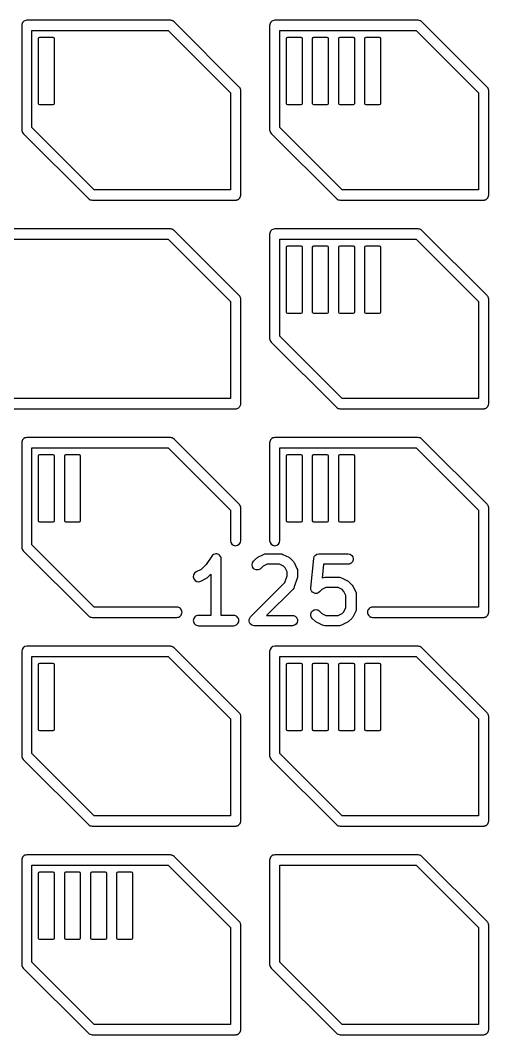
# Model space of a CAD drawing. Header units: millimetres. Extents: x 3 to 62, y 3 to 113.
# Drawn here: x 39.14 to 61.93, y 63.76 to 113.16 of the extents above; entities that cross this region are included whole.
import ezdxf

# ---------------------------------------------------------------- set-up
doc = ezdxf.new("R2010")
doc.units = ezdxf.units.MM
doc.layers.add('Layer_1', color=7, linetype='CONTINUOUS')

msp = doc.modelspace()

# ---------------------------------------------------------------- linework, layer by layer
at = {"layer": 'Layer_1', "color": 7}
for points in [[(46.441464, 113.157673), (39.456368, 113.157673), (39.456368, 113.157673)], [(58.506344, 113.157673), (51.521249, 113.157673), (51.521249, 113.157673)], [(58.605046, 113.136485), (58.598328, 113.139068)], [(39.206255, 112.90756), (39.206255, 107.827772)], [(49.793193, 109.909297), (46.618197, 113.084293)], [(51.271136, 112.90756), (51.271136, 107.827772)], [(61.858073, 109.909297), (58.683077, 113.084293)], [(40.028912, 109.096717), (40.028912, 112.271713)], [(40.091408, 112.33421), (40.726407, 112.33421)], [(40.788904, 112.271713), (40.788904, 109.096717)], [(52.093896, 109.096717), (52.093896, 112.271713)], [(52.156393, 112.33421), (52.791392, 112.33421)], [(52.853889, 112.271713), (52.853889, 109.096717)], [(53.363895, 109.096717), (53.363895, 112.271713)], [(53.426391, 112.33421), (54.061391, 112.33421)], [(54.123887, 112.271713), (54.123887, 109.096717)], [(54.633893, 109.096717), (54.633893, 112.271713)], [(54.69639, 112.33421), (55.331389, 112.33421)], [(55.393886, 112.271713), (55.393886, 109.096717)], [(55.903892, 109.096717), (55.903892, 112.271713)], [(55.966388, 112.33421), (56.601387, 112.33421)], [(56.663884, 112.271713), (56.663884, 109.096717)], [(49.866573, 104.652776), (49.866573, 109.732564)], [(61.931454, 104.652776), (61.931454, 109.732564)], [(40.726407, 109.03422), (40.091408, 109.03422)], [(52.791392, 109.03422), (52.156393, 109.03422)], [(54.061391, 109.03422), (53.426391, 109.03422)], [(55.331389, 109.03422), (54.69639, 109.03422)], [(56.601387, 109.03422), (55.966388, 109.03422)], [(39.279635, 107.651039), (42.454631, 104.476043)], [(51.344516, 107.651039), (54.519512, 104.476043)], [(42.631364, 104.402663), (49.61646, 104.402663)], [(49.655733, 104.405764), (49.6609, 104.406798)], [(49.693457, 104.415065), (49.697074, 104.416615)], [(49.818514, 104.505499), (49.821097, 104.51015)], [(54.696245, 104.402663), (61.68134, 104.402663)], [(61.720614, 104.405764), (61.725783, 104.407313)], [(61.828101, 104.450204), (61.830169, 104.451756)], [(61.883395, 104.505499), (61.885978, 104.51015)], [(46.441464, 102.997582), (15.326607, 102.997582), (15.326607, 102.997582)], [(49.793193, 99.749206), (46.618197, 102.924202)], [(51.271136, 102.747469), (51.271136, 97.667681)], [(58.506344, 102.997582), (51.521249, 102.997582), (51.521249, 102.997582)], [(61.858073, 99.749206), (58.683077, 102.924202)], [(52.093896, 98.93673), (52.093896, 102.111726)], [(52.156393, 102.174222), (52.791392, 102.174222)], [(52.853889, 102.111726), (52.853889, 98.93673)], [(53.363895, 98.93673), (53.363895, 102.111726)], [(53.426391, 102.174222), (54.061391, 102.174222)], [(54.123887, 102.111726), (54.123887, 98.93673)], [(54.633893, 98.93673), (54.633893, 102.111726)], [(54.69639, 102.174222), (55.331389, 102.174222)], [(55.393886, 102.111726), (55.393886, 98.93673)], [(55.903892, 98.93673), (55.903892, 102.111726)], [(55.966388, 102.174222), (56.601387, 102.174222)], [(56.663884, 102.111726), (56.663884, 98.93673)], [(49.866573, 94.492685), (49.866573, 99.572473)], [(61.931454, 94.492685), (61.931454, 99.572473)], [(52.791392, 98.874233), (52.156393, 98.874233)], [(54.061391, 98.874233), (53.426391, 98.874233)], [(55.331389, 98.874233), (54.69639, 98.874233)], [(56.601387, 98.874233), (55.966388, 98.874233)], [(51.344516, 97.490948), (54.519512, 94.315952)], [(49.818514, 94.345408), (49.81903, 94.346957)], [(61.883395, 94.345408), (61.885978, 94.350059)], [(18.501603, 94.242571), (49.61646, 94.242571)], [(49.690356, 94.254458), (49.696556, 94.256523)], [(54.696245, 94.242571), (61.68134, 94.242571)], [(61.828101, 94.290115), (61.830169, 94.291664)], [(39.206255, 92.587377), (39.206255, 87.507592)], [(46.441464, 92.837491), (39.456368, 92.837491), (39.456368, 92.837491)], [(49.793193, 89.589632), (46.618197, 92.764628)], [(51.271136, 92.587377), (51.271136, 87.824883)], [(58.506344, 92.837491), (51.521249, 92.837491), (51.521249, 92.837491)], [(58.601945, 92.818372), (58.600911, 92.818372)], [(61.858073, 89.589632), (58.683077, 92.764628)], [(46.758755, 84.582709), (42.734717, 84.582709), (39.706482, 87.610944), (39.706482, 92.337782), (46.337593, 92.337782), (49.366346, 89.309029), (49.366346, 87.824883)], [(40.028912, 88.776743), (40.028912, 91.951739)], [(40.091408, 92.014235), (40.726407, 92.014235)], [(40.788904, 91.951739), (40.788904, 88.776743)], [(41.29891, 88.776743), (41.29891, 91.951739)], [(41.361407, 92.014235), (41.996406, 92.014235)], [(42.058903, 91.951739), (42.058903, 88.776743)], [(51.771363, 87.824883), (51.771363, 92.337782), (58.402474, 92.337782), (61.431227, 89.309029), (61.431227, 84.582709), (56.283743, 84.582709)], [(52.093896, 88.776743), (52.093896, 91.951739)], [(52.156393, 92.014235), (52.791392, 92.014235)], [(52.853889, 91.951739), (52.853889, 88.776743)], [(53.363895, 88.776743), (53.363895, 91.951739)], [(53.426391, 92.014235), (54.061391, 92.014235)], [(54.123887, 91.951739), (54.123887, 88.776743)], [(54.633893, 88.776743), (54.633893, 91.951739)], [(54.69639, 92.014235), (55.331389, 92.014235)], [(55.393886, 91.951739), (55.393886, 88.776743)], [(49.821097, 89.556041), (49.818514, 89.559142)], [(49.851069, 89.498165), (49.850035, 89.500232)], [(49.866573, 87.824883), (49.866573, 89.412381)], [(61.931454, 84.332593), (61.931454, 89.412381)], [(40.726407, 88.714246), (40.091408, 88.714246)], [(41.996406, 88.714246), (41.361407, 88.714246)], [(52.791392, 88.714246), (52.156393, 88.714246)], [(54.061391, 88.714246), (53.426391, 88.714246)], [(55.331389, 88.714246), (54.69639, 88.714246)], [(39.279635, 87.330856), (42.454631, 84.15586)], [(48.456324, 87.066791), (48.184506, 86.658547), (47.944728, 86.419287), (47.695133, 86.29423)], [(50.487366, 86.819014), (50.630371, 86.962018)], [(50.695422, 87.008889), (50.981172, 87.151637)], [(51.092899, 87.177989), (51.807144, 87.177989)], [(51.918868, 87.151637), (52.204617, 87.008889)], [(52.269824, 86.961861), (52.412575, 86.818862)], [(53.272628, 85.524355), (53.415373, 86.952846)], [(53.664135, 87.177989), (55.092883, 87.177989)], [(49.521375, 84.178083), (48.914176, 84.178083), (48.914176, 86.927782)], [(50.344621, 84.104776), (52.017166, 85.777323), (52.128641, 86.111358), (52.128641, 86.297428), (52.030158, 86.494222), (51.944735, 86.5798), (51.748172, 86.677991), (51.151865, 86.677991), (50.955203, 86.579744), (50.840924, 86.465464)], [(52.459209, 86.754122), (52.602208, 86.468373)], [(55.092883, 86.677991), (53.890398, 86.677991), (53.822766, 86.001186), (53.838001, 86.008811)], [(48.269774, 86.03688), (48.413949, 86.181574), (48.413949, 84.178083), (47.807268, 84.178083)], [(47.918891, 85.847229), (48.204661, 85.990373)], [(52.615785, 85.991602), (52.472783, 85.5631)], [(52.628645, 86.356493), (52.628645, 86.070744)], [(53.949885, 86.035242), (54.664134, 86.035242)], [(54.776014, 86.008811), (55.061763, 85.865812)], [(52.412417, 85.46547), (51.124946, 84.177999), (52.378643, 84.177999)], [(53.698321, 84.390366), (53.812293, 84.27619), (54.008853, 84.177999), (54.605163, 84.177999), (54.801825, 84.276246), (54.887385, 84.361806), (54.985632, 84.558468), (54.985632, 85.154778), (54.887441, 85.351338), (54.801863, 85.43676), (54.605069, 85.535246), (54.00895, 85.535246), (53.812258, 85.436811), (53.698161, 85.32272)], [(55.126503, 85.81918), (55.269502, 85.676429)], [(55.31653, 85.611218), (55.459278, 85.325468)], [(55.48563, 85.213746), (55.48563, 84.499497)], [(42.631364, 84.08248), (46.758755, 84.08248)], [(53.487202, 83.894129), (53.344451, 84.037128)], [(55.26966, 84.036976), (55.126655, 83.893971)], [(55.459278, 84.387777), (55.31653, 84.102028)], [(56.283743, 84.08248), (61.68134, 84.08248)], [(61.745935, 84.091266), (61.75162, 84.092815)], [(61.921119, 84.262314), (61.922668, 84.267999)], [(61.928871, 84.296937), (61.928871, 84.297971)], [(47.807268, 83.677856), (48.664063, 83.677856), (49.521375, 83.677856)], [(52.378643, 83.678001), (50.5214, 83.678001)], [(53.838163, 83.704353), (53.552413, 83.847101)], [(54.664134, 83.678001), (53.949885, 83.678001)], [(55.061603, 83.847101), (54.775854, 83.704353)], [(46.441464, 82.677399), (39.456368, 82.677399), (39.456368, 82.677399)], [(49.793193, 79.429541), (46.618197, 82.604537)], [(58.506344, 82.677399), (51.521249, 82.677399), (51.521249, 82.677399)], [(61.858073, 79.429541), (58.683077, 82.604537)], [(39.206255, 82.427804), (39.206255, 77.347501)], [(51.271136, 82.427804), (51.271136, 77.347501)], [(40.028912, 78.616755), (40.028912, 81.791751)], [(40.091408, 81.854248), (40.726407, 81.854248)], [(40.788904, 81.791751), (40.788904, 78.616755)], [(52.093896, 78.616755), (52.093896, 81.791751)], [(52.156393, 81.854248), (52.791392, 81.854248)], [(52.853889, 81.791751), (52.853889, 78.616755)], [(53.363895, 78.616755), (53.363895, 81.791751)], [(53.426391, 81.854248), (54.061391, 81.854248)], [(54.123887, 81.791751), (54.123887, 78.616755)], [(54.633893, 78.616755), (54.633893, 81.791751)], [(54.69639, 81.854248), (55.331389, 81.854248)], [(55.393886, 81.791751), (55.393886, 78.616755)], [(55.903892, 78.616755), (55.903892, 81.791751)], [(55.966388, 81.854248), (56.601387, 81.854248)], [(56.663884, 81.791751), (56.663884, 78.616755)], [(49.866573, 74.172505), (49.866573, 79.252808)], [(61.931454, 74.172505), (61.931454, 79.252808)], [(40.726407, 78.554259), (40.091408, 78.554259)], [(52.791392, 78.554259), (52.156393, 78.554259)], [(54.061391, 78.554259), (53.426391, 78.554259)], [(55.331389, 78.554259), (54.69639, 78.554259)], [(56.601387, 78.554259), (55.966388, 78.554259)], [(39.279635, 77.170768), (42.454631, 73.995772)], [(51.344516, 77.170768), (54.519512, 73.995772)], [(49.863472, 74.133747), (49.863472, 74.135814)], [(61.928353, 74.133747), (61.928353, 74.135814)], [(42.631364, 73.922391), (49.61646, 73.922391)], [(49.763221, 73.97045), (49.764252, 73.970966)], [(49.818514, 74.025744), (49.820063, 74.028327)], [(49.839184, 74.059332), (49.841252, 74.063983)], [(54.696245, 73.922391), (61.68134, 73.922391)], [(61.883395, 74.025744), (61.884944, 74.028327)], [(61.904065, 74.059332), (61.906133, 74.063983)], [(39.206255, 72.267713), (39.206255, 67.187409)], [(46.441464, 72.517826), (39.456368, 72.517826), (39.456368, 72.517826)], [(49.793193, 69.26945), (46.618197, 72.444446)], [(51.271136, 72.267713), (51.271136, 67.187409)], [(58.506344, 72.517826), (51.521249, 72.517826), (51.521249, 72.517826)], [(61.858073, 69.26945), (58.683077, 72.444446)], [(40.028912, 68.456768), (40.028912, 71.631764)], [(40.091408, 71.694261), (40.726407, 71.694261)], [(40.788904, 71.631764), (40.788904, 68.456768)], [(41.29891, 68.456768), (41.29891, 71.631764)], [(41.361407, 71.694261), (41.996406, 71.694261)], [(42.058903, 71.631764), (42.058903, 68.456768)], [(42.568908, 68.456768), (42.568908, 71.631764)], [(42.631405, 71.694261), (43.266404, 71.694261)], [(43.328901, 71.631764), (43.328901, 68.456768)], [(43.838907, 68.456768), (43.838907, 71.631764)], [(43.901403, 71.694261), (44.536403, 71.694261)], [(44.598899, 71.631764), (44.598899, 68.456768)], [(49.866573, 64.012413), (49.866573, 69.092717)], [(61.931454, 64.012413), (61.931454, 69.092717)], [(40.726407, 68.394272), (40.091408, 68.394272)], [(41.996406, 68.394272), (41.361407, 68.394272)], [(43.266404, 68.394272), (42.631405, 68.394272)], [(44.536403, 68.394272), (43.901403, 68.394272)], [(39.279635, 67.010676), (42.454631, 63.83568)], [(51.344516, 67.010676), (54.519512, 63.83568)], [(42.631364, 63.762815), (49.61646, 63.762815)], [(49.818514, 63.865652), (49.821097, 63.870303)], [(49.863472, 63.973655), (49.863472, 63.975723)], [(54.696245, 63.762815), (61.68134, 63.762815)], [(61.828101, 63.810359), (61.829651, 63.811908)], [(61.883395, 63.865652), (61.885978, 63.870303)], [(61.928353, 63.973655), (61.928353, 63.975723)]]:
    msp.add_lwpolyline(points, dxfattribs=at)
for points in [[(39.706482, 112.657446), (46.338111, 112.657446), (49.366346, 109.629211), (49.366346, 104.902374), (42.735235, 104.902374), (39.706482, 107.931125), (39.706482, 112.657446)], [(51.771363, 112.657446), (58.402992, 112.657446), (61.431227, 109.629211), (61.431227, 104.902374), (54.800116, 104.902374), (51.771363, 107.931125), (51.771363, 112.657446)], [(15.576202, 102.497355), (46.338111, 102.497355), (49.366346, 99.46912), (49.366346, 94.742798), (18.604956, 94.742798), (15.576202, 97.771551), (15.576202, 102.497355)], [(51.771363, 102.497355), (58.402992, 102.497355), (61.431227, 99.46912), (61.431227, 94.742798), (54.799598, 94.742798), (51.771363, 97.771033), (51.771363, 102.497355)], [(48.657862, 87.177895)], [(39.706482, 82.177691), (46.338111, 82.177691), (49.366346, 79.149456), (49.366346, 74.422618), (42.734717, 74.422618), (39.706482, 77.450853), (39.706482, 82.177691)], [(51.771363, 82.177691), (58.402992, 82.177691), (61.431227, 79.149456), (61.431227, 74.422618), (54.799598, 74.422618), (51.771363, 77.450853), (51.771363, 82.177691)], [(39.706482, 72.017599), (46.338111, 72.017599), (49.366346, 68.989364), (49.366346, 64.262527), (42.735235, 64.262527), (39.706482, 67.29128), (39.706482, 72.017599)], [(51.771363, 72.017599), (58.402992, 72.017599), (61.431227, 68.989364), (61.431227, 64.262527), (54.800116, 64.262527), (51.771363, 67.29128), (51.771363, 72.017599)]]:
    msp.add_lwpolyline(points, close=True, dxfattribs=at)
for points in [[(39.456368, 113.157673), (39.390025, 113.157704), (39.32639, 113.131362), (39.279478, 113.08445)], [(46.532929, 113.139586), (46.503845, 113.151297), (46.472817, 113.157433), (46.441464, 113.157673)], [(46.540681, 113.136485), (46.538115, 113.137562), (46.53553, 113.138596), (46.532929, 113.139586)], [(46.618197, 113.084293), (46.595868, 113.106408), (46.56957, 113.124114), (46.540681, 113.136485)], [(51.521249, 113.157673), (51.454906, 113.157704), (51.391271, 113.131362), (51.344359, 113.08445)], [(58.598328, 113.139068), (58.569116, 113.151021), (58.537905, 113.157334), (58.506344, 113.157673)], [(58.683077, 113.084293), (58.660596, 113.106461), (58.634119, 113.124171), (58.605046, 113.136485)], [(39.279478, 113.08445), (39.232566, 113.037538), (39.206225, 112.973903), (39.206255, 112.90756)], [(51.344359, 113.08445), (51.297447, 113.037538), (51.271105, 112.973903), (51.271136, 112.90756)], [(40.028912, 112.271713), (40.028912, 112.306226), (40.056895, 112.334205), (40.091408, 112.33421)], [(40.726407, 112.33421), (40.760921, 112.33421), (40.788899, 112.306226), (40.788904, 112.271713)], [(52.093896, 112.271713), (52.093896, 112.306226), (52.12188, 112.334205), (52.156393, 112.33421)], [(52.791392, 112.33421), (52.825906, 112.33421), (52.853884, 112.306226), (52.853889, 112.271713)], [(53.363895, 112.271713), (53.363895, 112.306226), (53.391878, 112.334205), (53.426391, 112.33421)], [(54.061391, 112.33421), (54.095904, 112.33421), (54.123882, 112.306226), (54.123887, 112.271713)], [(54.633893, 112.271713), (54.633893, 112.306226), (54.661876, 112.334205), (54.69639, 112.33421)], [(55.331389, 112.33421), (55.365903, 112.33421), (55.393881, 112.306226), (55.393886, 112.271713)], [(55.903892, 112.271713), (55.903892, 112.306226), (55.931875, 112.334205), (55.966388, 112.33421)], [(56.601387, 112.33421), (56.635901, 112.33421), (56.663879, 112.306226), (56.663884, 112.271713)], [(49.832982, 109.857621), (49.822032, 109.87651), (49.808655, 109.893883), (49.793193, 109.909297)], [(49.847452, 109.828164), (49.843279, 109.838289), (49.838445, 109.848129), (49.832982, 109.857621)], [(49.864506, 109.765119), (49.861603, 109.786789), (49.855869, 109.807985), (49.847452, 109.828164)], [(49.866573, 109.732564), (49.866594, 109.743449), (49.865903, 109.754324), (49.864506, 109.765119)], [(61.897865, 109.857621), (61.886915, 109.87651), (61.873537, 109.893883), (61.858073, 109.909297)], [(61.912333, 109.828164), (61.908161, 109.838289), (61.903328, 109.848129), (61.897865, 109.857621)], [(61.929386, 109.765119), (61.926483, 109.786789), (61.92075, 109.807985), (61.912333, 109.828164)], [(61.931454, 109.732564), (61.931474, 109.743449), (61.930784, 109.754324), (61.929386, 109.765119)], [(40.091408, 109.03422), (40.056895, 109.03422), (40.028917, 109.062204), (40.028912, 109.096717)], [(40.788904, 109.096717), (40.788904, 109.062204), (40.760921, 109.034225), (40.726407, 109.03422)], [(52.156393, 109.03422), (52.12188, 109.03422), (52.093902, 109.062204), (52.093896, 109.096717)], [(52.853889, 109.096717), (52.853889, 109.062204), (52.825906, 109.034225), (52.791392, 109.03422)], [(53.426391, 109.03422), (53.391878, 109.03422), (53.3639, 109.062204), (53.363895, 109.096717)], [(54.123887, 109.096717), (54.123887, 109.062204), (54.095904, 109.034225), (54.061391, 109.03422)], [(54.69639, 109.03422), (54.661876, 109.03422), (54.633898, 109.062204), (54.633893, 109.096717)], [(55.393886, 109.096717), (55.393886, 109.062204), (55.365903, 109.034225), (55.331389, 109.03422)], [(55.966388, 109.03422), (55.931875, 109.03422), (55.903897, 109.062204), (55.903892, 109.096717)], [(56.663884, 109.096717), (56.663884, 109.062204), (56.635901, 109.034225), (56.601387, 109.03422)], [(39.206255, 107.827772), (39.206308, 107.76146), (39.232704, 107.697887), (39.279635, 107.651039)], [(51.271136, 107.827772), (51.271189, 107.76146), (51.297585, 107.697887), (51.344516, 107.651039)], [(42.454631, 104.476043), (42.501479, 104.429112), (42.565053, 104.402716), (42.631364, 104.402663)], [(49.61646, 104.402663), (49.629612, 104.402662), (49.642744, 104.403699), (49.655733, 104.405764)], [(49.6609, 104.406798), (49.671925, 104.408821), (49.682802, 104.411583), (49.693457, 104.415065)], [(49.697074, 104.416615), (49.705872, 104.419577), (49.714497, 104.423028), (49.722911, 104.42695)], [(49.722911, 104.42695), (49.727102, 104.428902), (49.731238, 104.430971), (49.735314, 104.433153)], [(49.735314, 104.433153), (49.741318, 104.436526), (49.74718, 104.440146), (49.752886, 104.444004)], [(49.752886, 104.444004), (49.758179, 104.447255), (49.76335, 104.450702), (49.768387, 104.454339)], [(49.768387, 104.454339), (49.787465, 104.468898), (49.804347, 104.486128), (49.818514, 104.505499)], [(49.821097, 104.51015), (49.826534, 104.517786), (49.831537, 104.525722), (49.836083, 104.533919)], [(49.836083, 104.533919), (49.838282, 104.538336), (49.84035, 104.542817), (49.842283, 104.547356)], [(49.842283, 104.547356), (49.845506, 104.553942), (49.848437, 104.560667), (49.851069, 104.567511)], [(49.851069, 104.567511), (49.852756, 104.572115), (49.854307, 104.576768), (49.85572, 104.581463)], [(49.85572, 104.581463), (49.85778, 104.588787), (49.859505, 104.596202), (49.860889, 104.603683)], [(49.860889, 104.603683), (49.861854, 104.607795), (49.862716, 104.61193), (49.863472, 104.616086)], [(49.863472, 104.616086), (49.865406, 104.628223), (49.866443, 104.640486), (49.866573, 104.652776)], [(54.519512, 104.476043), (54.56636, 104.429112), (54.629934, 104.402716), (54.696245, 104.402663)], [(61.68134, 104.402663), (61.694493, 104.402662), (61.707625, 104.403699), (61.720614, 104.405764)], [(61.725783, 104.407313), (61.735727, 104.408957), (61.745563, 104.4112), (61.755237, 104.414032)], [(61.755237, 104.414032), (61.758535, 104.415169), (61.761809, 104.416375), (61.765056, 104.417649)], [(61.765056, 104.417649), (61.772433, 104.420405), (61.779676, 104.423509), (61.78676, 104.42695)], [(61.78676, 104.42695), (61.791299, 104.428885), (61.795779, 104.430953), (61.800195, 104.433153)], [(61.800195, 104.433153), (61.809859, 104.438221), (61.819181, 104.443917), (61.828101, 104.450204)], [(61.830169, 104.451756), (61.850534, 104.466867), (61.868481, 104.484989), (61.883395, 104.505499)], [(61.885978, 104.51015), (61.891415, 104.517786), (61.896418, 104.525722), (61.900964, 104.533919)], [(61.900964, 104.533919), (61.903164, 104.538336), (61.905232, 104.542817), (61.907166, 104.547356)], [(61.907166, 104.547356), (61.910388, 104.553942), (61.913319, 104.560667), (61.91595, 104.567511)], [(61.91595, 104.567511), (61.917637, 104.572115), (61.919187, 104.576768), (61.920601, 104.581463)], [(61.920601, 104.581463), (61.922834, 104.588779), (61.924731, 104.596193), (61.926285, 104.603683)], [(61.926285, 104.603683), (61.927078, 104.607799), (61.927767, 104.611935), (61.928353, 104.616086)], [(61.928353, 104.616086), (61.930287, 104.628223), (61.931323, 104.640486), (61.931454, 104.652776)], [(46.528278, 102.980013), (46.500617, 102.99099), (46.471217, 102.99694), (46.441464, 102.997582)], [(46.553084, 102.96761), (46.545051, 102.9722), (46.53677, 102.976341), (46.528278, 102.980013)], [(46.605794, 102.932469), (46.589785, 102.946371), (46.572073, 102.958179), (46.553084, 102.96761)], [(46.618197, 102.924202), (46.614146, 102.92708), (46.610009, 102.929837), (46.605794, 102.932469)], [(51.344359, 102.924359), (51.297447, 102.877447), (51.271105, 102.813812), (51.271136, 102.747469)], [(51.521249, 102.997582), (51.454906, 102.997612), (51.391271, 102.971271), (51.344359, 102.924359)], [(58.598328, 102.978979), (58.569116, 102.990931), (58.537905, 102.997243), (58.506344, 102.997582)], [(58.605046, 102.976393), (58.602819, 102.977288), (58.60058, 102.978149), (58.598328, 102.978979)], [(58.683077, 102.924202), (58.660596, 102.94637), (58.634119, 102.96408), (58.605046, 102.976393)], [(52.093896, 102.111726), (52.093896, 102.146239), (52.12188, 102.174217), (52.156393, 102.174222)], [(52.791392, 102.174222), (52.825906, 102.174222), (52.853884, 102.146239), (52.853889, 102.111726)], [(53.363895, 102.111726), (53.363895, 102.146239), (53.391878, 102.174217), (53.426391, 102.174222)], [(54.061391, 102.174222), (54.095904, 102.174222), (54.123882, 102.146239), (54.123887, 102.111726)], [(54.633893, 102.111726), (54.633893, 102.146239), (54.661876, 102.174217), (54.69639, 102.174222)], [(55.331389, 102.174222), (55.365903, 102.174222), (55.393881, 102.146239), (55.393886, 102.111726)], [(55.903892, 102.111726), (55.903892, 102.146239), (55.931875, 102.174217), (55.966388, 102.174222)], [(56.601387, 102.174222), (56.635901, 102.174222), (56.663879, 102.146239), (56.663884, 102.111726)], [(49.832982, 99.697529), (49.822032, 99.716418), (49.808655, 99.733791), (49.793193, 99.749206)], [(49.847452, 99.668073), (49.843279, 99.678198), (49.838445, 99.688038), (49.832982, 99.697529)], [(49.864506, 99.605028), (49.861603, 99.626698), (49.855869, 99.647894), (49.847452, 99.668073)], [(49.866573, 99.572473), (49.866594, 99.583358), (49.865903, 99.594233), (49.864506, 99.605028)], [(61.897865, 99.697529), (61.886915, 99.716418), (61.873537, 99.733792), (61.858073, 99.749206)], [(61.912333, 99.668073), (61.908161, 99.678198), (61.903328, 99.688038), (61.897865, 99.697529)], [(61.929386, 99.605028), (61.926483, 99.626698), (61.92075, 99.647894), (61.912333, 99.668073)], [(61.931454, 99.572473), (61.931474, 99.583358), (61.930784, 99.594233), (61.929386, 99.605028)], [(52.156393, 98.874233), (52.12188, 98.874233), (52.093902, 98.902216), (52.093896, 98.93673)], [(52.853889, 98.93673), (52.853889, 98.902216), (52.825906, 98.874238), (52.791392, 98.874233)], [(53.426391, 98.874233), (53.391878, 98.874233), (53.3639, 98.902216), (53.363895, 98.93673)], [(54.123887, 98.93673), (54.123887, 98.902216), (54.095904, 98.874238), (54.061391, 98.874233)], [(54.69639, 98.874233), (54.661876, 98.874233), (54.633898, 98.902216), (54.633893, 98.93673)], [(55.393886, 98.93673), (55.393886, 98.902216), (55.365903, 98.874238), (55.331389, 98.874233)], [(55.966388, 98.874233), (55.931875, 98.874233), (55.903897, 98.902216), (55.903892, 98.93673)], [(56.663884, 98.93673), (56.663884, 98.902216), (56.635901, 98.874238), (56.601387, 98.874233)], [(51.271136, 97.667681), (51.271189, 97.601369), (51.297585, 97.537795), (51.344516, 97.490948)], [(49.765286, 94.29218), (49.785613, 94.307134), (49.803559, 94.325081), (49.818514, 94.345408)], [(49.81903, 94.346957), (49.833093, 94.366607), (49.844233, 94.388191), (49.852103, 94.411037)], [(49.852103, 94.411037), (49.853012, 94.413777), (49.853873, 94.416534), (49.854686, 94.419304)], [(49.854686, 94.419304), (49.862283, 94.443035), (49.86629, 94.467769), (49.866573, 94.492685)], [(61.830169, 94.291664), (61.850534, 94.306776), (61.868481, 94.324898), (61.883395, 94.345408)], [(61.885978, 94.350059), (61.891415, 94.357696), (61.896418, 94.365632), (61.900964, 94.373831)], [(61.900964, 94.373831), (61.903163, 94.378246), (61.905232, 94.382726), (61.907166, 94.387265)], [(61.907166, 94.387265), (61.9102, 94.39369), (61.912959, 94.400241), (61.915434, 94.406901)], [(61.915434, 94.406901), (61.91751, 94.412175), (61.919406, 94.417518), (61.921119, 94.422921)], [(61.921119, 94.422921), (61.922919, 94.429231), (61.924471, 94.43561), (61.925769, 94.442042)], [(61.925769, 94.442042), (61.926772, 94.446839), (61.927634, 94.451665), (61.928353, 94.456513)], [(61.928353, 94.456513), (61.930262, 94.468479), (61.931298, 94.480568), (61.931454, 94.492685)], [(49.61646, 94.242571), (49.641549, 94.242803), (49.66646, 94.24681), (49.690356, 94.254458)], [(49.696556, 94.256523), (49.718954, 94.264001), (49.74018, 94.274615), (49.759601, 94.288047)], [(49.759601, 94.288047), (49.761515, 94.289398), (49.76341, 94.290776), (49.765286, 94.29218)], [(54.519512, 94.315952), (54.56636, 94.269021), (54.629934, 94.242624), (54.696245, 94.242571)], [(61.68134, 94.242571), (61.693457, 94.242727), (61.705546, 94.243764), (61.717513, 94.245673)], [(61.717513, 94.245673), (61.72236, 94.246392), (61.727186, 94.247253), (61.731983, 94.248256)], [(61.731983, 94.248256), (61.738415, 94.249554), (61.744794, 94.251106), (61.751104, 94.252906)], [(61.751104, 94.252906), (61.756507, 94.254619), (61.76185, 94.256515), (61.767124, 94.258591)], [(61.767124, 94.258591), (61.773784, 94.261067), (61.780335, 94.263825), (61.78676, 94.266859)], [(61.78676, 94.266859), (61.791299, 94.268793), (61.795779, 94.270862), (61.800195, 94.273061)], [(61.800195, 94.273061), (61.809859, 94.278131), (61.819181, 94.283827), (61.828101, 94.290115)], [(39.279478, 92.764268), (39.232566, 92.717356), (39.206225, 92.653721), (39.206255, 92.587377)], [(39.456368, 92.837491), (39.390025, 92.837521), (39.32639, 92.81118), (39.279478, 92.764268)], [(46.618197, 92.764628), (46.571264, 92.811369), (46.507701, 92.837575), (46.441464, 92.837491)], [(51.344359, 92.764268), (51.297447, 92.717356), (51.271105, 92.653721), (51.271136, 92.587377)], [(51.521249, 92.837491), (51.454906, 92.837521), (51.391271, 92.81118), (51.344359, 92.764268)], [(58.600911, 92.818372), (58.570929, 92.830825), (58.538809, 92.837319), (58.506344, 92.837491)], [(58.683077, 92.764628), (58.659815, 92.787685), (58.632248, 92.805945), (58.601945, 92.818372)], [(40.028912, 91.951739), (40.028912, 91.986252), (40.056895, 92.01423), (40.091408, 92.014235)], [(40.726407, 92.014235), (40.760921, 92.014235), (40.788899, 91.986252), (40.788904, 91.951739)], [(41.29891, 91.951739), (41.29891, 91.986252), (41.326893, 92.01423), (41.361407, 92.014235)], [(41.996406, 92.014235), (42.030919, 92.014235), (42.058897, 91.986252), (42.058903, 91.951739)], [(52.093896, 91.951739), (52.093896, 91.986252), (52.12188, 92.01423), (52.156393, 92.014235)], [(52.791392, 92.014235), (52.825906, 92.014235), (52.853884, 91.986252), (52.853889, 91.951739)], [(53.363895, 91.951739), (53.363895, 91.986252), (53.391878, 92.01423), (53.426391, 92.014235)], [(54.061391, 92.014235), (54.095904, 92.014235), (54.123882, 91.986252), (54.123887, 91.951739)], [(54.633893, 91.951739), (54.633893, 91.986252), (54.661876, 92.01423), (54.69639, 92.014235)], [(55.331389, 92.014235), (55.365903, 92.014235), (55.393881, 91.986252), (55.393886, 91.951739)], [(49.807661, 89.573094), (49.803083, 89.578816), (49.798255, 89.584334), (49.793193, 89.589632)], [(49.818514, 89.559142), (49.815062, 89.563919), (49.811442, 89.568573), (49.807661, 89.573094)], [(49.832982, 89.537438), (49.829296, 89.543811), (49.825331, 89.550018), (49.821097, 89.556041)], [(49.842801, 89.518317), (49.839804, 89.524828), (49.836528, 89.531208), (49.832982, 89.537438)], [(49.850035, 89.500232), (49.84786, 89.506352), (49.845447, 89.512385), (49.842801, 89.518317)], [(49.857787, 89.477494), (49.855849, 89.484478), (49.853607, 89.491375), (49.851069, 89.498165)], [(49.862438, 89.45579), (49.86121, 89.46309), (49.859658, 89.470332), (49.857787, 89.477494)], [(49.865021, 89.438736), (49.864357, 89.444449), (49.863495, 89.450137), (49.862438, 89.45579)], [(49.866573, 89.412381), (49.86652, 89.421187), (49.866002, 89.429985), (49.865021, 89.438736)], [(61.897865, 89.537438), (61.886952, 89.556509), (61.873573, 89.574058), (61.858073, 89.589632)], [(61.912333, 89.5085), (61.90814, 89.518448), (61.903307, 89.528114), (61.897865, 89.537438)], [(61.929386, 89.445455), (61.926483, 89.467125), (61.92075, 89.488321), (61.912333, 89.5085)], [(61.931454, 89.412381), (61.931497, 89.423439), (61.930806, 89.434488), (61.929386, 89.445455)], [(40.091408, 88.714246), (40.056895, 88.714246), (40.028917, 88.742229), (40.028912, 88.776743)], [(40.788904, 88.776743), (40.788904, 88.742229), (40.760921, 88.714251), (40.726407, 88.714246)], [(41.361407, 88.714246), (41.326893, 88.714246), (41.298915, 88.742229), (41.29891, 88.776743)], [(42.058903, 88.776743), (42.058903, 88.742229), (42.030919, 88.714251), (41.996406, 88.714246)], [(52.156393, 88.714246), (52.12188, 88.714246), (52.093902, 88.742229), (52.093896, 88.776743)], [(52.853889, 88.776743), (52.853889, 88.742229), (52.825906, 88.714251), (52.791392, 88.714246)], [(53.426391, 88.714246), (53.391878, 88.714246), (53.3639, 88.742229), (53.363895, 88.776743)], [(54.123887, 88.776743), (54.123887, 88.742229), (54.095904, 88.714251), (54.061391, 88.714246)], [(54.69639, 88.714246), (54.661876, 88.714246), (54.633898, 88.742229), (54.633893, 88.776743)], [(55.393886, 88.776743), (55.393886, 88.742229), (55.365903, 88.714251), (55.331389, 88.714246)], [(39.206255, 87.507592), (39.206307, 87.441279), (39.232704, 87.377705), (39.279635, 87.330856)], [(49.366346, 87.824883), (49.366569, 87.686926), (49.478502, 87.575225), (49.61646, 87.575288)], [(49.61646, 87.575288), (49.754418, 87.575225), (49.86635, 87.686926), (49.866573, 87.824883)], [(51.271136, 87.824883), (51.271358, 87.686926), (51.383291, 87.575225), (51.521249, 87.575288)], [(51.521249, 87.575288), (51.659207, 87.575225), (51.77114, 87.686926), (51.771363, 87.824883)], [(48.657862, 87.177895), (48.576618, 87.175817), (48.501453, 87.13438), (48.456324, 87.066791)], [(48.838768, 87.106895), (48.790508, 87.153988), (48.725271, 87.179591), (48.657862, 87.177895)], [(48.914176, 86.927782), (48.914221, 86.995212), (48.887029, 87.059802), (48.838768, 87.106895)], [(50.630371, 86.962018), (50.649392, 86.98104), (50.671358, 86.996867), (50.695422, 87.008889)], [(50.981172, 87.151637), (51.015867, 87.168967), (51.054117, 87.177989), (51.092899, 87.177989)], [(51.807144, 87.177989), (51.845925, 87.177989), (51.884174, 87.168967), (51.918868, 87.151637)], [(52.204617, 87.008889), (52.228748, 86.996833), (52.250768, 86.980952), (52.269824, 86.961861)], [(53.415373, 86.952846), (53.428155, 87.08065), (53.535694, 87.177979), (53.664135, 87.177989)], [(55.092883, 87.177989), (55.230953, 87.177989), (55.342881, 87.066062), (55.342883, 86.927993)], [(50.487366, 86.465464), (50.389737, 86.563095), (50.389737, 86.721384), (50.487366, 86.819014)], [(50.664145, 86.392239), (50.59784, 86.392239), (50.53425, 86.418579), (50.487366, 86.465464)], [(50.840924, 86.465464), (50.79404, 86.418579), (50.73045, 86.392239), (50.664145, 86.392239)], [(52.412575, 86.818862), (52.431485, 86.799917), (52.44723, 86.778059), (52.459209, 86.754122)], [(52.602208, 86.468373), (52.619591, 86.433639), (52.628642, 86.395334), (52.628645, 86.356493)], [(55.26966, 86.751215), (55.222776, 86.70433), (55.159188, 86.677991), (55.092883, 86.677991)], [(55.342883, 86.927993), (55.342883, 86.861688), (55.316544, 86.798099), (55.26966, 86.751215)], [(47.695133, 86.29423), (47.571722, 86.232418), (47.521756, 86.082288), (47.58351, 85.958849)], [(47.58351, 85.958849), (47.645323, 85.83544), (47.795452, 85.785475), (47.918891, 85.847229)], [(48.204661, 85.990373), (48.228721, 86.002279), (48.250707, 86.017983), (48.269774, 86.03688)], [(52.628645, 86.070744), (52.628643, 86.043843), (52.624301, 86.017119), (52.615785, 85.991602)], [(53.838001, 86.008811), (53.872736, 86.026192), (53.911043, 86.035242), (53.949885, 86.035242)], [(54.664134, 86.035242), (54.702974, 86.035241), (54.74128, 86.026192), (54.776014, 86.008811)], [(52.472783, 85.5631), (52.460504, 85.526316), (52.439838, 85.492892), (52.412417, 85.46547)], [(53.414359, 85.273624), (53.318887, 85.318862), (53.262153, 85.419227), (53.272628, 85.524355)], [(55.061763, 85.865812), (55.0857, 85.853833), (55.107558, 85.838089), (55.126503, 85.81918)], [(55.269502, 85.676429), (55.288593, 85.657371), (55.304475, 85.63535), (55.31653, 85.611218)], [(53.698161, 85.32272), (53.623434, 85.248038), (53.509831, 85.228385), (53.414359, 85.273624)], [(55.459278, 85.325468), (55.476608, 85.290775), (55.485629, 85.252527), (55.48563, 85.213746)], [(46.935646, 84.509485), (46.888734, 84.556398), (46.825099, 84.58274), (46.758755, 84.582709)], [(47.008869, 84.332593), (47.0089, 84.398937), (46.982558, 84.462573), (46.935646, 84.509485)], [(55.48563, 84.499497), (55.485629, 84.460717), (55.476607, 84.422469), (55.459278, 84.387777)], [(56.106852, 84.509485), (56.05994, 84.462573), (56.033599, 84.398937), (56.03363, 84.332593)], [(56.283743, 84.582709), (56.217399, 84.58274), (56.153764, 84.556398), (56.106852, 84.509485)], [(42.454631, 84.15586), (42.459177, 84.152605), (42.46383, 84.149503), (42.468584, 84.146559)], [(42.468584, 84.146559), (42.483741, 84.133595), (42.500396, 84.122492), (42.518192, 84.113486)], [(42.518192, 84.113486), (42.526704, 84.108491), (42.535505, 84.104005), (42.544547, 84.100052)], [(42.544547, 84.100052), (42.57221, 84.089073), (42.60161, 84.083123), (42.631364, 84.08248)], [(46.758755, 84.08248), (46.825099, 84.08245), (46.888734, 84.108791), (46.935646, 84.155703)], [(46.935646, 84.155703), (46.982557, 84.202615), (47.008899, 84.26625), (47.008869, 84.332593)], [(47.630378, 84.10486), (47.583466, 84.057948), (47.557124, 83.994313), (47.557155, 83.927969)], [(47.807268, 84.178083), (47.740925, 84.178113), (47.67729, 84.151772), (47.630378, 84.10486)], [(49.698265, 84.10486), (49.651353, 84.151772), (49.587719, 84.178113), (49.521375, 84.178083)], [(49.771488, 83.927969), (49.771519, 83.994313), (49.745177, 84.057948), (49.698265, 84.10486)], [(50.290466, 83.832344), (50.251774, 83.925751), (50.273147, 84.033268), (50.344621, 84.104776)], [(52.378643, 84.177999), (52.444948, 84.178), (52.508537, 84.15166), (52.555421, 84.104776)], [(52.555421, 84.104776), (52.602306, 84.057891), (52.628645, 83.994302), (52.628645, 83.927997)], [(53.344451, 84.037128), (53.297609, 84.084054), (53.271326, 84.147667), (53.271386, 84.213971)], [(53.271386, 84.213971), (53.271445, 84.280276), (53.297842, 84.343841), (53.344769, 84.390683)], [(53.344769, 84.390683), (53.391695, 84.437525), (53.455307, 84.463807), (53.521611, 84.463747)], [(53.521611, 84.463747), (53.587915, 84.463688), (53.651479, 84.437292), (53.698321, 84.390366)], [(55.31653, 84.102028), (55.304508, 84.077964), (55.288681, 84.055997), (55.26966, 84.036976)], [(56.03363, 84.332593), (56.033599, 84.26625), (56.059941, 84.202615), (56.106853, 84.155703)], [(56.106853, 84.155703), (56.153765, 84.108791), (56.2174, 84.08245), (56.283743, 84.08248)], [(61.68134, 84.08248), (61.693272, 84.08249), (61.705188, 84.083354), (61.716997, 84.085066)], [(61.716997, 84.085066), (61.726757, 84.086559), (61.73642, 84.088629), (61.745935, 84.091266)], [(61.75162, 84.092815), (61.754918, 84.093953), (61.758192, 84.09516), (61.761439, 84.096435)], [(61.761439, 84.096435), (61.768257, 84.098557), (61.774981, 84.100971), (61.781592, 84.103669)], [(61.781592, 84.103669), (61.785782, 84.10562), (61.789918, 84.107688), (61.793994, 84.109869)], [(61.793994, 84.109869), (61.79998, 84.112905), (61.805841, 84.116181), (61.811564, 84.119688)], [(61.811564, 84.119688), (61.815779, 84.12232), (61.819915, 84.125077), (61.823966, 84.127956)], [(61.823966, 84.127956), (61.829278, 84.131545), (61.83445, 84.135338), (61.83947, 84.139325)], [(61.83947, 84.139325), (61.854458, 84.151502), (61.867984, 84.165375), (61.879778, 84.180666)], [(61.879778, 84.180666), (61.881186, 84.182712), (61.882564, 84.184779), (61.88391, 84.186866)], [(61.88391, 84.186866), (61.887733, 84.192064), (61.891354, 84.197408), (61.894764, 84.202886)], [(61.894764, 84.202886), (61.898084, 84.208448), (61.901187, 84.214137), (61.904065, 84.219939)], [(61.904065, 84.219939), (61.906246, 84.224016), (61.908314, 84.228151), (61.910265, 84.232342)], [(61.910265, 84.232342), (61.914517, 84.242092), (61.918142, 84.252103), (61.921119, 84.262314)], [(61.922668, 84.267999), (61.925305, 84.277514), (61.927376, 84.287177), (61.928871, 84.296937)], [(61.928871, 84.297971), (61.930533, 84.309438), (61.931396, 84.321007), (61.931454, 84.332593)], [(47.557155, 83.927969), (47.557124, 83.861626), (47.583466, 83.797991), (47.630378, 83.751079)], [(47.630378, 83.751079), (47.67729, 83.704167), (47.740925, 83.677826), (47.807268, 83.677856)], [(49.521375, 83.677856), (49.587719, 83.677826), (49.651353, 83.704167), (49.698265, 83.751079)], [(49.698265, 83.751079), (49.745177, 83.797991), (49.771519, 83.861626), (49.771488, 83.927969)], [(50.5214, 83.678001), (50.420296, 83.678024), (50.329157, 83.738936), (50.290466, 83.832344)], [(52.628645, 83.927997), (52.628643, 83.789927), (52.516714, 83.677999), (52.378643, 83.678001)], [(53.552413, 83.847101), (53.528281, 83.859156), (53.50626, 83.875038), (53.487202, 83.894129)], [(53.949885, 83.678001), (53.911104, 83.678002), (53.872856, 83.687023), (53.838163, 83.704353)], [(54.775854, 83.704353), (54.741162, 83.687024), (54.702914, 83.678002), (54.664134, 83.678001)], [(55.126655, 83.893971), (55.107634, 83.87495), (55.085667, 83.859123), (55.061603, 83.847101)], [(39.456368, 82.677399), (39.318411, 82.677463), (39.206478, 82.565762), (39.206255, 82.427804)], [(46.532929, 82.65983), (46.50381, 82.671364), (46.472784, 82.677324), (46.441464, 82.677399)], [(46.540681, 82.656729), (46.538115, 82.657806), (46.53553, 82.65884), (46.532929, 82.65983)], [(46.618197, 82.604537), (46.595868, 82.626652), (46.56957, 82.644358), (46.540681, 82.656729)], [(51.521249, 82.677399), (51.383291, 82.677463), (51.271358, 82.565762), (51.271136, 82.427804)], [(58.598328, 82.659315), (58.569081, 82.671089), (58.537872, 82.677225), (58.506344, 82.677399)], [(58.605046, 82.656729), (58.602819, 82.657623), (58.60058, 82.658485), (58.598328, 82.659315)], [(58.683077, 82.604537), (58.660596, 82.626706), (58.634119, 82.644415), (58.605046, 82.656729)], [(40.028912, 81.791751), (40.028912, 81.826265), (40.056895, 81.854243), (40.091408, 81.854248)], [(40.726407, 81.854248), (40.760921, 81.854248), (40.788899, 81.826265), (40.788904, 81.791751)], [(52.093896, 81.791751), (52.093896, 81.826265), (52.12188, 81.854243), (52.156393, 81.854248)], [(52.791392, 81.854248), (52.825906, 81.854248), (52.853884, 81.826265), (52.853889, 81.791751)], [(53.363895, 81.791751), (53.363895, 81.826265), (53.391878, 81.854243), (53.426391, 81.854248)], [(54.061391, 81.854248), (54.095904, 81.854248), (54.123882, 81.826265), (54.123887, 81.791751)], [(54.633893, 81.791751), (54.633893, 81.826265), (54.661876, 81.854243), (54.69639, 81.854248)], [(55.331389, 81.854248), (55.365903, 81.854248), (55.393881, 81.826265), (55.393886, 81.791751)], [(55.903892, 81.791751), (55.903892, 81.826265), (55.931875, 81.854243), (55.966388, 81.854248)], [(56.601387, 81.854248), (56.635901, 81.854248), (56.663879, 81.826265), (56.663884, 81.791751)], [(49.832982, 79.377865), (49.822032, 79.396754), (49.808655, 79.414127), (49.793193, 79.429541)], [(49.847452, 79.348408), (49.843279, 79.358534), (49.838445, 79.368374), (49.832982, 79.377865)], [(49.864506, 79.285363), (49.861603, 79.307034), (49.855869, 79.328229), (49.847452, 79.348408)], [(49.866573, 79.252808), (49.866594, 79.263693), (49.865903, 79.274568), (49.864506, 79.285363)], [(61.897865, 79.377865), (61.886915, 79.396754), (61.873537, 79.414127), (61.858073, 79.429541)], [(61.912333, 79.348408), (61.908161, 79.358534), (61.903328, 79.368373), (61.897865, 79.377865)], [(61.929386, 79.285363), (61.926483, 79.307034), (61.92075, 79.328229), (61.912333, 79.348408)], [(61.931454, 79.252808), (61.931474, 79.263693), (61.930784, 79.274568), (61.929386, 79.285363)], [(40.091408, 78.554259), (40.056895, 78.554259), (40.028917, 78.582242), (40.028912, 78.616755)], [(40.788904, 78.616755), (40.788904, 78.582242), (40.760921, 78.554264), (40.726407, 78.554259)], [(52.156393, 78.554259), (52.12188, 78.554259), (52.093902, 78.582242), (52.093896, 78.616755)], [(52.853889, 78.616755), (52.853889, 78.582242), (52.825906, 78.554264), (52.791392, 78.554259)], [(53.426391, 78.554259), (53.391878, 78.554259), (53.3639, 78.582242), (53.363895, 78.616755)], [(54.123887, 78.616755), (54.123887, 78.582242), (54.095904, 78.554264), (54.061391, 78.554259)], [(54.69639, 78.554259), (54.661876, 78.554259), (54.633898, 78.582242), (54.633893, 78.616755)], [(55.393886, 78.616755), (55.393886, 78.582242), (55.365903, 78.554264), (55.331389, 78.554259)], [(55.966388, 78.554259), (55.931875, 78.554259), (55.903897, 78.582242), (55.903892, 78.616755)], [(56.663884, 78.616755), (56.663884, 78.582242), (56.635901, 78.554264), (56.601387, 78.554259)], [(39.206255, 77.347501), (39.206308, 77.281189), (39.232704, 77.217615), (39.279635, 77.170768)], [(51.271136, 77.347501), (51.271189, 77.281189), (51.297585, 77.217615), (51.344516, 77.170768)], [(49.851587, 74.089304), (49.853064, 74.093232), (49.854442, 74.097195), (49.85572, 74.101192)], [(49.85572, 74.101192), (49.859028, 74.111858), (49.861618, 74.122734), (49.863472, 74.133747)], [(49.863472, 74.135814), (49.865406, 74.147952), (49.866443, 74.160215), (49.866573, 74.172505)], [(61.916468, 74.089304), (61.917945, 74.093232), (61.919323, 74.097195), (61.920601, 74.101192)], [(61.920601, 74.101192), (61.923909, 74.111858), (61.926499, 74.122734), (61.928353, 74.133747)], [(61.928353, 74.135814), (61.930287, 74.147952), (61.931323, 74.160215), (61.931454, 74.172505)], [(42.454631, 73.995772), (42.501479, 73.94884), (42.565053, 73.922444), (42.631364, 73.922391)], [(49.61646, 73.922391), (49.627356, 73.922542), (49.638231, 73.923405), (49.649015, 73.924974)], [(49.649015, 73.924974), (49.656307, 73.926032), (49.663549, 73.927412), (49.670719, 73.929109)], [(49.670719, 73.929109), (49.676276, 73.930299), (49.681791, 73.931677), (49.687255, 73.933242)], [(49.687255, 73.933242), (49.691598, 73.934503), (49.695907, 73.935882), (49.700176, 73.937377)], [(49.700176, 73.937377), (49.707902, 73.940103), (49.71549, 73.943207), (49.722911, 73.946679)], [(49.722911, 73.946679), (49.726928, 73.948639), (49.730892, 73.950706), (49.734798, 73.952879)], [(49.734798, 73.952879), (49.744654, 73.958095), (49.754149, 73.963966), (49.763221, 73.97045)], [(49.764252, 73.970966), (49.785063, 73.986309), (49.803368, 74.004788), (49.818514, 74.025744)], [(49.820063, 74.028327), (49.827183, 74.038183), (49.833573, 74.048546), (49.839184, 74.059332)], [(49.841252, 74.063983), (49.845157, 74.072229), (49.848607, 74.080682), (49.851587, 74.089304)], [(54.519512, 73.995772), (54.56636, 73.94884), (54.629934, 73.922444), (54.696245, 73.922391)], [(61.68134, 73.922391), (61.692237, 73.922542), (61.703112, 73.923405), (61.713896, 73.924974)], [(61.713896, 73.924974), (61.721535, 73.926001), (61.729122, 73.927381), (61.736634, 73.929109)], [(61.736634, 73.929109), (61.741492, 73.930171), (61.746318, 73.931377), (61.751104, 73.932726)], [(61.751104, 73.932726), (61.756507, 73.934439), (61.76185, 73.936335), (61.767124, 73.938411)], [(61.767124, 73.938411), (61.773784, 73.940886), (61.780335, 73.943645), (61.78676, 73.946679)], [(61.78676, 73.946679), (61.791125, 73.948621), (61.795433, 73.950689), (61.799679, 73.952879)], [(61.799679, 73.952879), (61.832691, 73.970588), (61.861301, 73.99549), (61.883395, 74.025744)], [(61.884944, 74.028327), (61.892063, 74.038183), (61.898454, 74.048546), (61.904065, 74.059332)], [(61.906133, 74.063983), (61.910037, 74.072229), (61.913487, 74.080682), (61.916468, 74.089304)], [(39.279478, 72.444603), (39.232566, 72.397691), (39.206225, 72.334056), (39.206255, 72.267713)], [(39.456368, 72.517826), (39.390025, 72.517857), (39.32639, 72.491515), (39.279478, 72.444603)], [(46.532929, 72.499739), (46.503845, 72.51145), (46.472817, 72.517586), (46.441464, 72.517826)], [(46.540681, 72.49664), (46.538115, 72.497716), (46.53553, 72.498749), (46.532929, 72.499739)], [(46.618197, 72.444446), (46.595869, 72.466561), (46.569571, 72.484269), (46.540681, 72.49664)], [(51.344359, 72.444603), (51.297447, 72.397691), (51.271105, 72.334056), (51.271136, 72.267713)], [(51.521249, 72.517826), (51.454906, 72.517857), (51.391271, 72.491515), (51.344359, 72.444603)], [(58.598328, 72.499223), (58.569116, 72.511175), (58.537905, 72.517487), (58.506344, 72.517826)], [(58.605046, 72.49664), (58.602819, 72.497533), (58.60058, 72.498394), (58.598328, 72.499223)], [(58.683077, 72.444446), (58.660596, 72.466615), (58.634119, 72.484325), (58.605046, 72.49664)], [(40.028912, 71.631764), (40.028912, 71.666278), (40.056895, 71.694256), (40.091408, 71.694261)], [(40.726407, 71.694261), (40.760921, 71.694261), (40.788899, 71.666278), (40.788904, 71.631764)], [(41.29891, 71.631764), (41.29891, 71.666278), (41.326893, 71.694256), (41.361407, 71.694261)], [(41.996406, 71.694261), (42.030919, 71.694261), (42.058897, 71.666278), (42.058903, 71.631764)], [(42.568908, 71.631764), (42.568908, 71.666278), (42.596892, 71.694256), (42.631405, 71.694261)], [(43.266404, 71.694261), (43.300918, 71.694261), (43.328896, 71.666278), (43.328901, 71.631764)], [(43.838907, 71.631764), (43.838907, 71.666278), (43.86689, 71.694256), (43.901403, 71.694261)], [(44.536403, 71.694261), (44.570916, 71.694261), (44.598894, 71.666278), (44.598899, 71.631764)], [(49.832982, 69.217773), (49.822032, 69.236662), (49.808655, 69.254036), (49.793193, 69.26945)], [(49.847452, 69.188317), (49.843279, 69.198442), (49.838445, 69.208282), (49.832982, 69.217773)], [(49.864506, 69.125272), (49.861603, 69.146942), (49.855869, 69.168138), (49.847452, 69.188317)], [(61.897865, 69.217773), (61.886915, 69.236663), (61.873537, 69.254036), (61.858073, 69.26945)], [(61.912333, 69.188317), (61.908161, 69.198442), (61.903328, 69.208282), (61.897865, 69.217773)], [(61.929386, 69.125272), (61.926483, 69.146942), (61.92075, 69.168138), (61.912333, 69.188317)], [(49.866573, 69.092717), (49.866594, 69.103602), (49.865903, 69.114477), (49.864506, 69.125272)], [(61.931454, 69.092717), (61.931474, 69.103602), (61.930784, 69.114477), (61.929386, 69.125272)], [(40.091408, 68.394272), (40.056895, 68.394272), (40.028917, 68.422255), (40.028912, 68.456768)], [(40.788904, 68.456768), (40.788904, 68.422255), (40.760921, 68.394277), (40.726407, 68.394272)], [(41.361407, 68.394272), (41.326893, 68.394272), (41.298915, 68.422255), (41.29891, 68.456768)], [(42.058903, 68.456768), (42.058903, 68.422255), (42.030919, 68.394277), (41.996406, 68.394272)], [(42.631405, 68.394272), (42.596892, 68.394272), (42.568914, 68.422255), (42.568908, 68.456768)], [(43.328901, 68.456768), (43.328901, 68.422255), (43.300918, 68.394277), (43.266404, 68.394272)], [(43.901403, 68.394272), (43.86689, 68.394272), (43.838912, 68.422255), (43.838907, 68.456768)], [(44.598899, 68.456768), (44.598899, 68.422255), (44.570916, 68.394277), (44.536403, 68.394272)], [(39.206255, 67.187409), (39.206308, 67.121098), (39.232704, 67.057524), (39.279635, 67.010676)], [(51.271136, 67.187409), (51.271189, 67.121098), (51.297585, 67.057524), (51.344516, 67.010676)], [(42.454631, 63.83568), (42.501563, 63.788938), (42.565127, 63.762732), (42.631364, 63.762815)], [(49.61646, 63.762815), (49.629612, 63.762814), (49.642744, 63.763851), (49.655733, 63.765917)], [(49.655733, 63.765917), (49.65798, 63.766402), (49.660219, 63.766919), (49.662452, 63.767466)], [(49.662452, 63.767466), (49.671168, 63.769074), (49.679792, 63.771145), (49.688288, 63.773669)], [(49.688288, 63.773669), (49.69228, 63.774776), (49.696244, 63.775982), (49.700176, 63.777286)], [(49.700176, 63.777286), (49.707902, 63.780012), (49.71549, 63.783116), (49.722911, 63.786587)], [(49.722911, 63.786587), (49.726928, 63.788548), (49.730892, 63.790616), (49.734798, 63.79279)], [(49.734798, 63.79279), (49.741708, 63.796603), (49.748433, 63.800741), (49.754951, 63.80519)], [(49.754951, 63.80519), (49.75953, 63.808143), (49.764011, 63.811246), (49.768387, 63.814492)], [(49.768387, 63.814492), (49.787465, 63.829051), (49.804347, 63.846281), (49.818514, 63.865652)], [(49.821097, 63.870303), (49.826728, 63.878094), (49.831904, 63.886203), (49.836601, 63.89459)], [(49.836601, 63.89459), (49.83841, 63.898166), (49.840133, 63.901785), (49.841768, 63.905444)], [(49.841768, 63.905444), (49.845446, 63.913193), (49.848724, 63.921127), (49.851587, 63.929213)], [(49.851587, 63.929213), (49.853064, 63.93314), (49.854442, 63.937104), (49.85572, 63.9411)], [(49.85572, 63.9411), (49.859028, 63.951767), (49.861618, 63.962643), (49.863472, 63.973655)], [(49.863472, 63.975723), (49.865406, 63.98786), (49.866443, 64.000124), (49.866573, 64.012413)], [(54.519512, 63.83568), (54.566444, 63.788938), (54.630008, 63.762732), (54.696245, 63.762815)], [(61.68134, 63.762815), (61.694493, 63.762814), (61.707625, 63.763851), (61.720614, 63.765917)], [(61.720614, 63.765917), (61.723033, 63.766397), (61.725444, 63.766914), (61.727848, 63.767466)], [(61.727848, 63.767466), (61.736034, 63.768956), (61.744141, 63.770853), (61.752138, 63.773151)], [(61.752138, 63.773151), (61.757186, 63.774715), (61.762184, 63.776439), (61.767124, 63.778319)], [(61.767124, 63.778319), (61.773784, 63.780795), (61.780335, 63.783553), (61.78676, 63.786587)], [(61.78676, 63.786587), (61.791125, 63.788531), (61.795433, 63.790599), (61.799679, 63.79279)], [(61.799679, 63.79279), (61.809534, 63.798006), (61.81903, 63.803875), (61.828101, 63.810359)], [(61.829651, 63.811908), (61.8502, 63.826979), (61.868324, 63.845103), (61.883395, 63.865652)], [(61.885978, 63.870303), (61.891609, 63.878094), (61.896785, 63.886203), (61.901482, 63.89459)], [(61.901482, 63.89459), (61.903291, 63.898166), (61.905013, 63.901785), (61.906648, 63.905444)], [(61.906648, 63.905444), (61.910327, 63.913193), (61.913605, 63.921127), (61.916468, 63.929213)], [(61.916468, 63.929213), (61.917945, 63.93314), (61.919323, 63.937104), (61.920601, 63.9411)], [(61.920601, 63.9411), (61.923909, 63.951767), (61.926499, 63.962643), (61.928353, 63.973655)], [(61.928353, 63.975723), (61.930287, 63.98786), (61.931323, 64.000124), (61.931454, 64.012413)]]:
    msp.add_open_spline(points, degree=3, dxfattribs=at)

doc.saveas('drawing.dxf')
